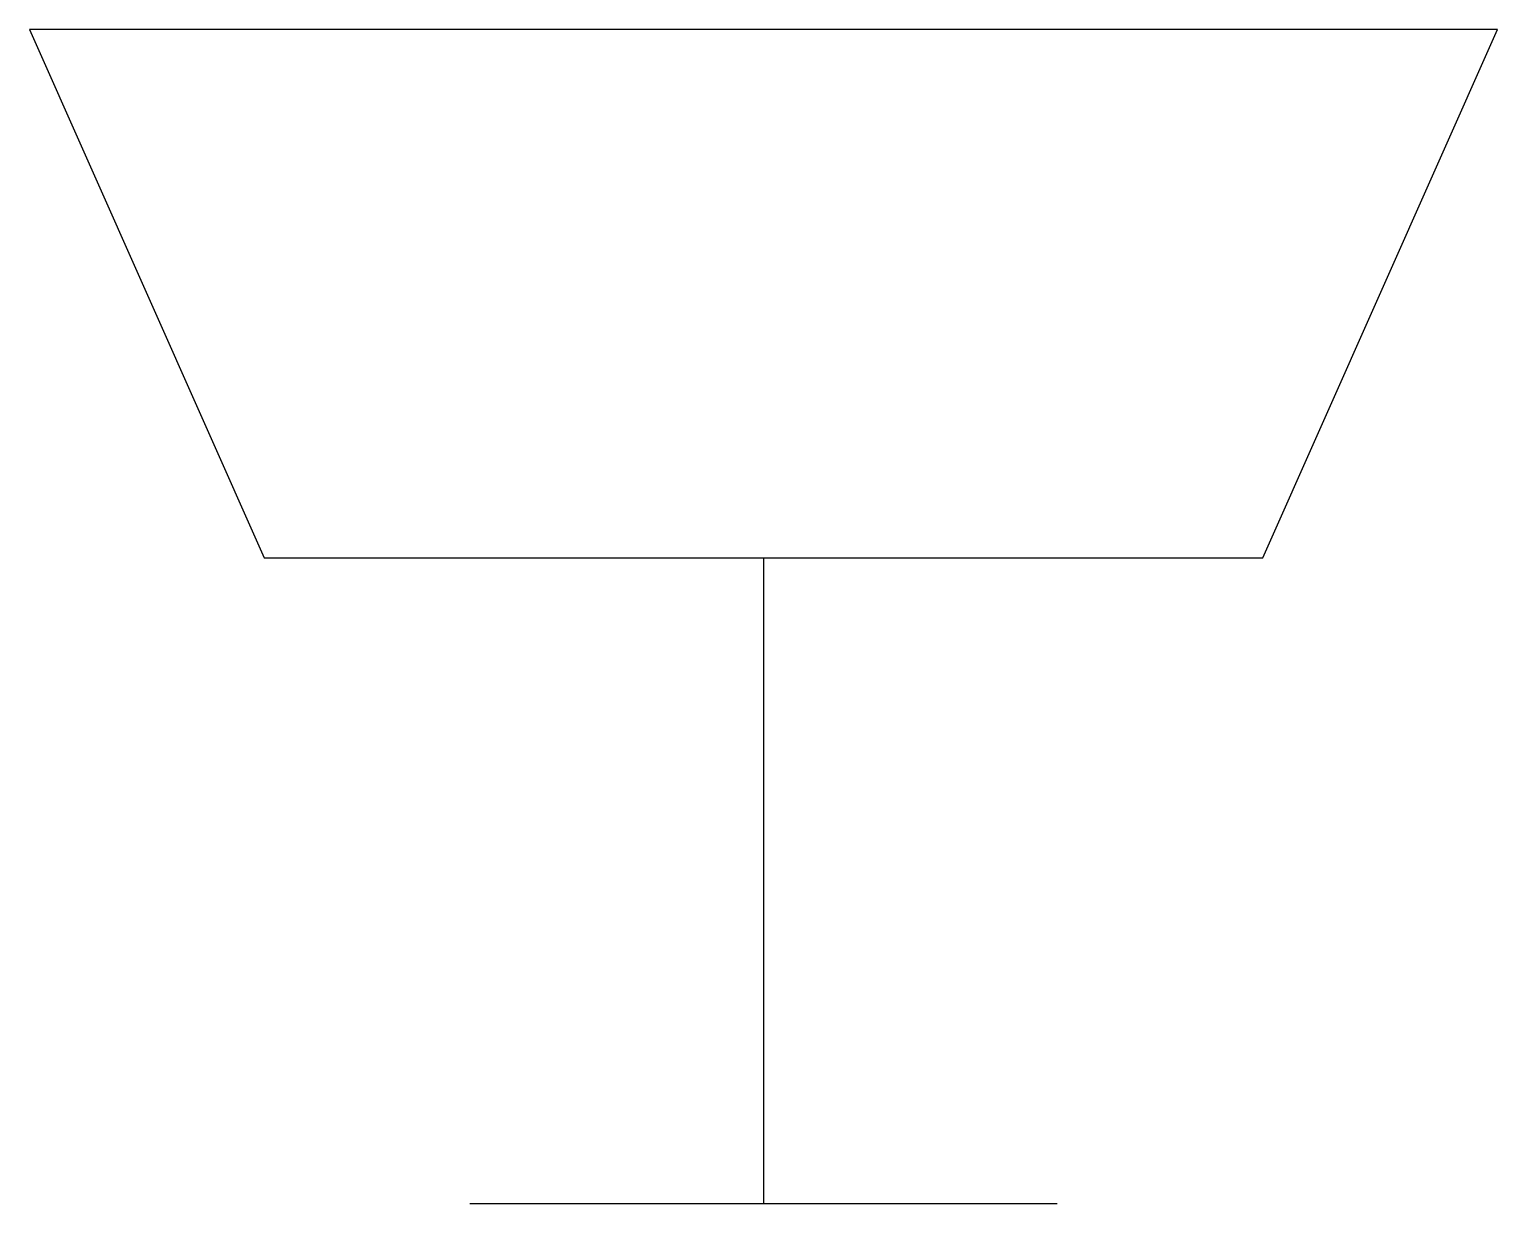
# Model space of a CAD drawing. Header units: millimetres. Extents: x -250 to 250, y -220 to 180.
import ezdxf

# ---------------------------------------------------------------- set-up
doc = ezdxf.new("R2010")
doc.units = ezdxf.units.MM
doc.layers.add('E-LITE', color=7, linetype='Continuous', lineweight=25, true_color=0x5b697f)

# ---------------------------------------------------------------- blocks, each defined once
blk = doc.blocks.new('205_ELECTRICAL_LIGHTING_SYMBOLS_EXTERIOR_FLOODLIGHT')
at = {"layer": 'E-LITE'}
blk.add_lwpolyline([(-170, 0), (170, 0), (250, 180), (-250, 180)], close=True, dxfattribs=at)
for points in [[(0, 0), (0, -220)], [(-100, -220), (100, -220)]]:
    blk.add_lwpolyline(points, dxfattribs=at)

msp = doc.modelspace()

# ---------------------------------------------------------------- block references
msp.add_blockref('205_ELECTRICAL_LIGHTING_SYMBOLS_EXTERIOR_FLOODLIGHT', (0, 0))

doc.saveas('drawing.dxf')
